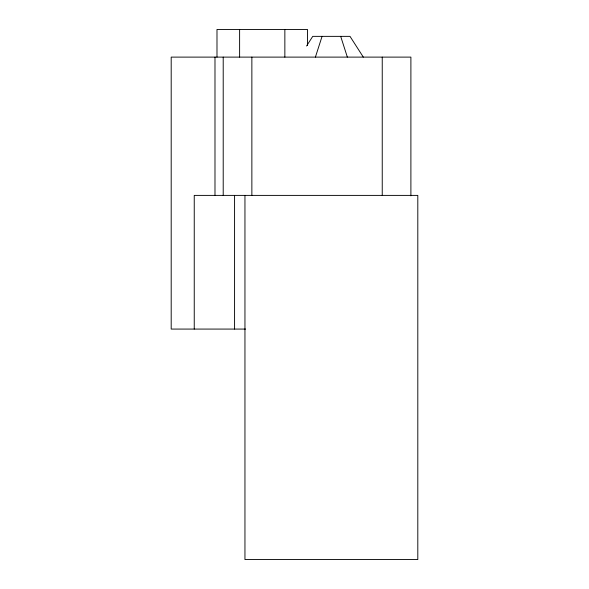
<?xml version="1.0" encoding="UTF-8"?>
<svg xmlns="http://www.w3.org/2000/svg" width="589" height="589" viewBox="0 0 589 589"><rect width="100%" height="100%" fill="white"/><g stroke="black" fill="none" stroke-linecap="round" stroke-linejoin="round"><path stroke-width="0.88" d="M315.409 57.111L322.065 36.363M306.567 45.994L312.744 36.363L350.006 36.363L363.31 57.111M245.584 329.074L171.193 329.074L171.193 57.111L410.894 57.111L410.894 195.843M340.692 36.363L347.348 57.111M382.239 57.111L382.239 195.393M307.473 45.508L307.473 29.45L216.988 29.45L216.988 57.111M284.855 29.45L284.855 57.111M251.864 57.111L251.864 195.393M244.95 195.393L244.95 559.55L417.807 559.55L417.807 195.393L194.245 195.393L194.245 329.074M239.613 29.45L239.613 57.111M234.577 195.393L234.577 329.074M223.209 57.111L223.209 195.393M214.985 57.111L214.985 195.393"/></g></svg>
